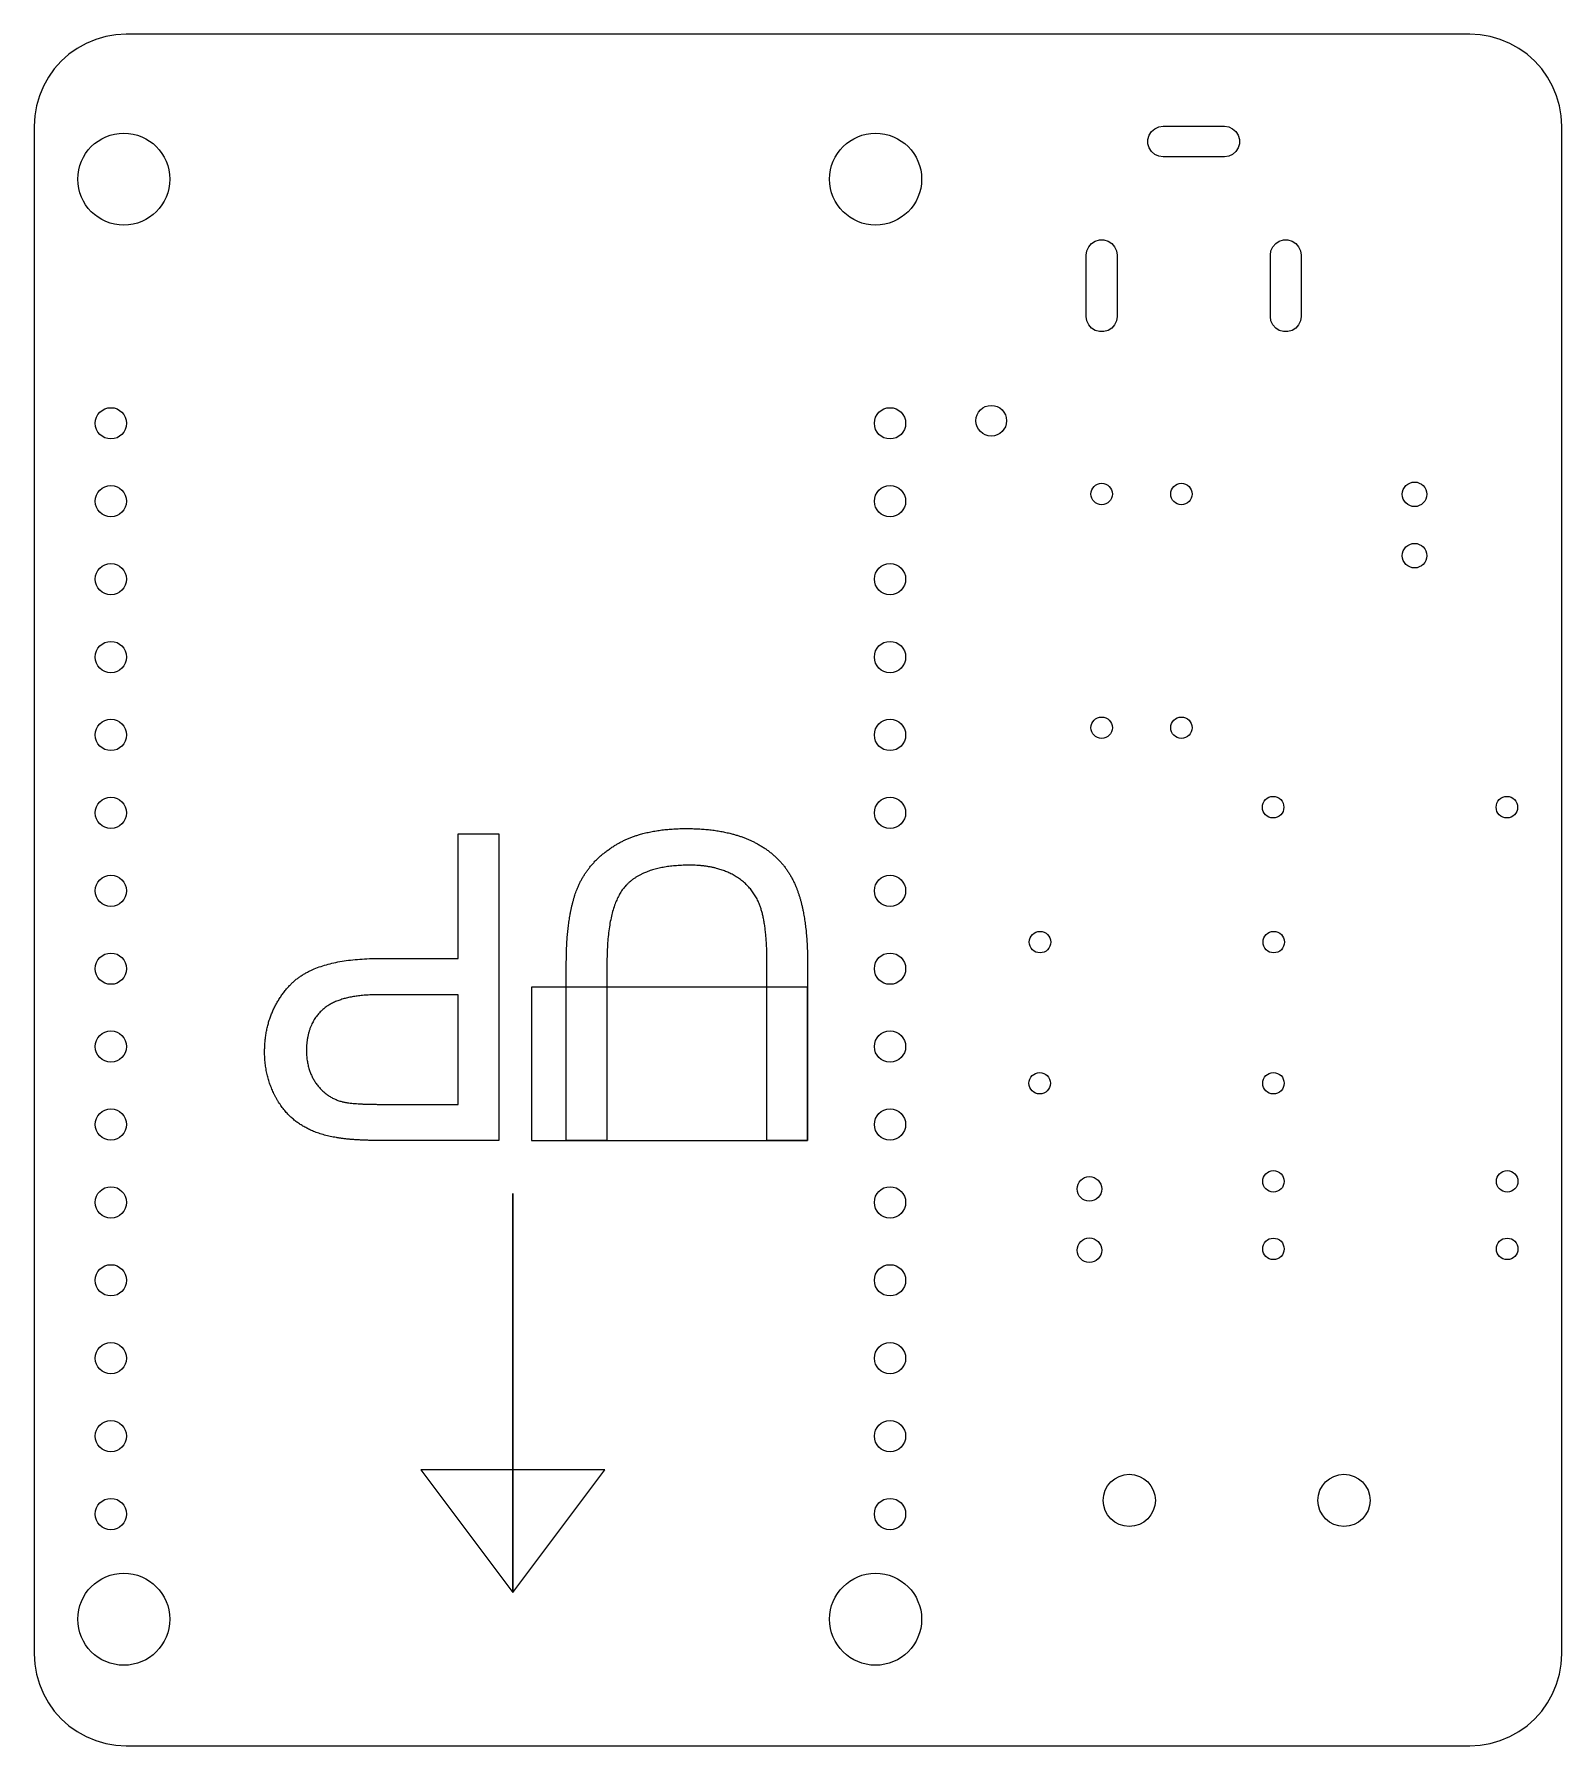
# Model space of a CAD drawing. Header units: millimetres. Extents: x -49.6 to 0.2, y -4 to 51.8.
import ezdxf

# ---------------------------------------------------------------- set-up
doc = ezdxf.new("R2010")
doc.units = ezdxf.units.MM
doc.layers.get('0').update_dxf_attribs({"linetype": 'CONTINUOUS'})

msp = doc.modelspace()

# ---------------------------------------------------------------- linework, layer by layer
for p, q in [((-35.779, 21.667), (-35.779, 25.732)), ((-35.779, 25.732), (-34.456, 25.732)), ((-34.456, 25.732), (-34.456, 15.732)), ((-38.344, 21.667), (-35.779, 21.667)), ((-32.253, 15.732), (-32.253, 21.51)), ((-30.929, 21.503), (-30.929, 15.732)), ((-25.711, 15.732), (-25.711, 21.503)), ((-24.388, 21.51), (-24.388, 15.732)), ((-35.779, 20.486), (-38.365, 20.486)), ((-35.779, 16.912), (-35.779, 20.486)), ((-38.337, 16.912), (-35.779, 16.912)), ((-34.456, 15.732), (-38.228, 15.732)), ((-30.929, 15.732), (-32.253, 15.732)), ((-24.388, 15.732), (-25.711, 15.732))]:
    msp.add_line(p, q)
for points in [[(-47.268, -3.925), (-46.936, -3.981), (-46.6, -4), (-2.8, -4), (-2.464, -3.981), (-2.132, -3.925), (-1.809, -3.832), (-1.498, -3.703), (-1.204, -3.54), (-0.93, -3.345), (-0.679, -3.121), (-0.455, -2.87), (-0.26, -2.596), (-0.097, -2.302), (0.032, -1.991), (0.125, -1.668), (0.181, -1.336), (0.2, -1), (0.2, 48.8), (0.181, 49.136), (0.125, 49.468), (0.032, 49.791), (-0.097, 50.102), (-0.26, 50.396), (-0.455, 50.67), (-0.679, 50.921), (-0.93, 51.145), (-1.204, 51.34), (-1.498, 51.503), (-1.809, 51.632), (-2.132, 51.725), (-2.464, 51.781), (-2.8, 51.8), (-46.6, 51.8), (-46.936, 51.781), (-47.268, 51.725), (-47.591, 51.632), (-47.902, 51.503), (-48.196, 51.34), (-48.47, 51.145), (-48.721, 50.921), (-48.945, 50.67), (-49.14, 50.396), (-49.303, 50.102), (-49.432, 49.791), (-49.525, 49.468), (-49.581, 49.136), (-49.6, 48.8), (-49.6, -1), (-49.581, -1.336), (-49.525, -1.668), (-49.432, -1.991), (-49.303, -2.302), (-49.14, -2.596), (-48.945, -2.87), (-48.721, -3.121), (-48.47, -3.345), (-48.196, -3.54), (-47.902, -3.703), (-47.591, -3.832)], [(-12.941, 47.82), (-13.07, 47.879), (-13.178, 47.973), (-13.255, 48.092), (-13.295, 48.229), (-13.295, 48.371), (-13.255, 48.508), (-13.178, 48.627), (-13.07, 48.721), (-12.941, 48.78), (-12.8, 48.8), (-10.8, 48.8), (-10.659, 48.78), (-10.53, 48.721), (-10.422, 48.627), (-10.345, 48.508), (-10.305, 48.371), (-10.305, 48.229), (-10.345, 48.092), (-10.422, 47.973), (-10.53, 47.879), (-10.659, 47.82), (-10.8, 47.8), (-12.8, 47.8)], [(-15.28, 44.741), (-15.221, 44.87), (-15.127, 44.978), (-15.008, 45.055), (-14.871, 45.095), (-14.729, 45.095), (-14.592, 45.055), (-14.473, 44.978), (-14.379, 44.87), (-14.32, 44.741), (-14.3, 44.6), (-14.3, 42.6), (-14.32, 42.459), (-14.379, 42.33), (-14.473, 42.222), (-14.592, 42.145), (-14.729, 42.105), (-14.871, 42.105), (-15.008, 42.145), (-15.127, 42.222), (-15.221, 42.33), (-15.28, 42.459), (-15.3, 42.6), (-15.3, 44.6)], [(-9.28, 44.741), (-9.221, 44.87), (-9.127, 44.978), (-9.008, 45.055), (-8.871, 45.095), (-8.729, 45.095), (-8.592, 45.055), (-8.473, 44.978), (-8.379, 44.87), (-8.32, 44.741), (-8.3, 44.6), (-8.3, 42.6), (-8.32, 42.459), (-8.379, 42.33), (-8.473, 42.222), (-8.592, 42.145), (-8.729, 42.105), (-8.871, 42.105), (-9.008, 42.145), (-9.127, 42.222), (-9.221, 42.33), (-9.28, 42.459), (-9.3, 42.6), (-9.3, 44.6)], [(-24.388, 20.732), (-33.388, 20.732), (-33.388, 15.732), (-24.388, 15.732)], [(-34, 1), (-34, 14)], [(-34, 1), (-31, 5), (-37, 5)]]:
    msp.add_lwpolyline(points, close=True)
for centre, radius in [((-46.68, 47.075), 1.5), ((-22.17, 47.075), 1.5), ((-47.1, 39.115), 0.51), ((-21.7, 39.115), 0.51), ((-18.4, 39.2), 0.5), ((-47.1, 36.575), 0.51), ((-21.7, 36.575), 0.51), ((-14.8, 36.81), 0.35), ((-12.2, 36.81), 0.35), ((-4.6, 36.8), 0.4), ((-4.6, 34.8), 0.4), ((-47.1, 34.035), 0.51), ((-21.7, 34.035), 0.51), ((-47.1, 31.495), 0.51), ((-21.7, 31.495), 0.51), ((-47.1, 28.955), 0.51), ((-21.7, 28.955), 0.51), ((-14.8, 29.19), 0.35), ((-12.2, 29.19), 0.35), ((-47.1, 26.415), 0.51), ((-21.7, 26.415), 0.51), ((-9.21, 26.6), 0.35), ((-1.59, 26.6), 0.35), ((-47.1, 23.875), 0.51), ((-21.7, 23.875), 0.51), ((-16.81, 22.2), 0.35), ((-9.19, 22.2), 0.35), ((-47.1, 21.335), 0.51), ((-21.7, 21.335), 0.51), ((-47.1, 18.795), 0.51), ((-21.7, 18.795), 0.51), ((-16.82, 17.6), 0.35), ((-9.2, 17.6), 0.35), ((-47.1, 16.255), 0.51), ((-21.7, 16.255), 0.51), ((-15.2, 14.155), 0.4), ((-9.2, 14.4), 0.35), ((-1.58, 14.4), 0.35), ((-47.1, 13.715), 0.51), ((-21.7, 13.715), 0.51), ((-15.2, 12.155), 0.4), ((-9.2, 12.2), 0.35), ((-1.58, 12.2), 0.35), ((-47.1, 11.175), 0.51), ((-21.7, 11.175), 0.51), ((-47.1, 8.635), 0.51), ((-21.7, 8.635), 0.51), ((-47.1, 6.095), 0.51), ((-21.7, 6.095), 0.51), ((-13.9, 4), 0.85), ((-6.9, 4), 0.85), ((-47.1, 3.555), 0.51), ((-21.7, 3.555), 0.51), ((-46.68, 0.125), 1.5), ((-22.17, 0.125), 1.5)]:
    msp.add_circle(centre, radius)
for points in [[(-30.68, 25.347), (-29.79, 25.903), (-28.344, 25.903)], [(-28.344, 25.903), (-26.939, 25.903), (-26.045, 25.418)], [(-31.912, 23.904), (-31.571, 24.791), (-30.68, 25.347)], [(-26.045, 25.418), (-25.152, 24.934), (-24.77, 24.016)], [(-28.228, 24.709), (-29.688, 24.709), (-30.309, 24.047)], [(-26.785, 24.375), (-27.375, 24.709), (-28.228, 24.709)], [(-30.309, 24.047), (-30.929, 23.386), (-30.929, 21.503)], [(-25.953, 23.423), (-26.195, 24.04), (-26.785, 24.375)], [(-24.77, 24.016), (-24.388, 23.099), (-24.388, 21.51)], [(-32.253, 21.51), (-32.253, 23.017), (-31.912, 23.904)], [(-25.711, 21.503), (-25.711, 22.806), (-25.953, 23.423)], [(-41.277, 20.783), (-40.466, 21.667), (-38.344, 21.667)], [(-42.089, 18.624), (-42.089, 19.9), (-41.277, 20.783)], [(-38.365, 20.486), (-39.647, 20.486), (-40.186, 20.009)], [(-40.186, 20.009), (-40.725, 19.531), (-40.725, 18.665)], [(-41.785, 17.26), (-42.089, 17.881), (-42.089, 18.624)], [(-40.725, 18.665), (-40.725, 18.038), (-40.408, 17.591)], [(-40.408, 17.591), (-40.09, 17.144), (-39.572, 17.001)], [(-40.984, 16.295), (-41.482, 16.639), (-41.785, 17.26)], [(-39.572, 17.001), (-39.238, 16.912), (-38.337, 16.912)], [(-39.749, 15.828), (-40.486, 15.95), (-40.984, 16.295)], [(-38.228, 15.732), (-39.224, 15.732), (-39.749, 15.828)]]:
    msp.add_open_spline(points, degree=2)

doc.saveas('drawing.dxf')
